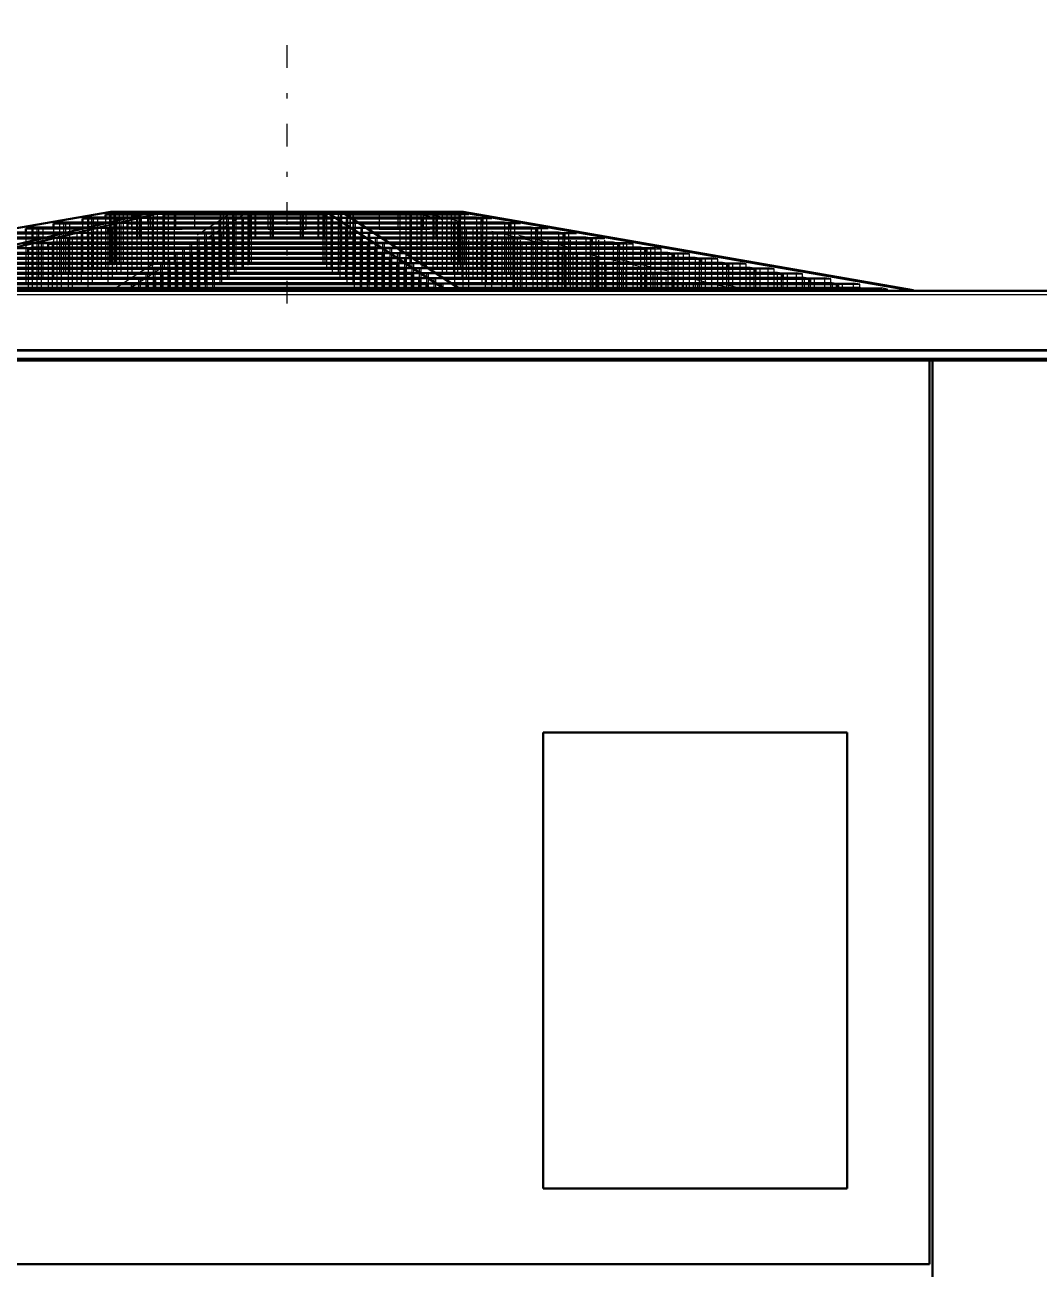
# Model space of a CAD drawing. Header units: inches. Extents: x -40.7 to 51, y -0.3 to 48.8.
# Drawn here: x -26.22 to -6.21, y 24.19 to 48.75 of the extents above; entities that cross this region are included whole.
import ezdxf

# ---------------------------------------------------------------- set-up
doc = ezdxf.new("R2010")
doc.units = ezdxf.units.IN
doc.header["$MEASUREMENT"] = 0
doc.linetypes.add('Center', pattern=[1.5, 0.45, -0.5, 0.05, -0.5])
doc.linetypes.add('Dashed', pattern=[2, 1, -1])
for name, color, linetype, lineweight in [('AM_0', 7, 'Continuous', 50), ('AM_4', 3, 'Continuous', 25), ('AM_7', 7, 'Center', 25), ('AM_9', 6, 'Dashed', 25)]:
    doc.layers.add(name, color=color, linetype=linetype, lineweight=lineweight)

msp = doc.modelspace()

# ---------------------------------------------------------------- linework, layer by layer
at = {"layer": 'AM_0'}
for p, q in [((-33.40513, 43.51678), (-24.52864, 45.058)), ((-23.67755, 45.058), (-30.17559, 43.51678)), ((-29.95427, 43.51678), (-23.45623, 45.058)), ((-24.969, 44.94979), (-25.089, 44.92838)), ((-24.969, 44.94979), (-24.14766, 44.94979)), ((-24.524, 45.02919), (-24.635, 45.00938)), ((-24.635, 45.00938), (-24.635, 44.94979)), ((-24.635, 45.00938), (-23.89121, 45.00938)), ((-24.52864, 45.058), (-23.68115, 45.058)), ((-24.524, 45.02919), (-23.80561, 45.02919)), ((-24.3625, 45.058), (-24.3625, 45.02919)), ((-23.70828, 44.94979), (-23.7932, 44.92838)), ((-23.70828, 44.94979), (-20.18766, 44.94979)), ((-19.97759, 45.058), (-23.67755, 45.058)), ((-23.39333, 45.02919), (-23.4719, 45.00938)), ((-23.4719, 45.00938), (-20.27419, 45.00938)), ((-23.4719, 45.00938), (-23.4719, 44.94979)), ((-23.39333, 45.02919), (-20.30294, 45.02919)), ((-23.27901, 45.058), (-23.27901, 45.02919)), ((-20.34479, 45.058), (-20.34479, 45.02919)), ((-20.27419, 45.00938), (-20.30294, 45.02919)), ((-20.27992, 45.058), (-17.90147, 43.51678)), ((-20.27419, 45.00938), (-20.27419, 44.94979)), ((-20.15658, 44.92838), (-20.18766, 44.94979)), ((-17.59914, 43.51678), (-19.97759, 45.058)), ((-17.57136, 45.058), (-19.97509, 45.058)), ((-19.93062, 45.02919), (-17.73829, 45.02919)), ((-19.90005, 45.00938), (-17.63096, 45.00938)), ((-19.79601, 44.94979), (-17.30806, 44.94979)), ((-17.89445, 45.058), (-17.89445, 45.02919)), ((-17.63096, 45.00938), (-17.73829, 45.02919)), ((-17.65237, 45.058), (-8.77588, 43.51678)), ((-17.63096, 45.00938), (-17.63096, 44.94979)), ((-8.69487, 43.51678), (-17.57136, 45.058)), ((-17.19206, 44.92838), (-17.30806, 44.94979)), ((-26.085, 44.75068), (-26.205, 44.72927)), ((-26.205, 44.72927), (-26.205, 44.65131)), ((-26.205, 44.72927), (-25.07475, 44.72927)), ((-26.085, 44.75068), (-24.98243, 44.75068)), ((-25.538, 44.84827), (-25.658, 44.82686)), ((-25.658, 44.82686), (-25.658, 44.75068)), ((-25.658, 44.82686), (-24.65425, 44.82686)), ((-25.538, 44.84827), (-24.56212, 44.84827)), ((-25.089, 44.92838), (-25.089, 44.84827)), ((-25.089, 44.92838), (-24.23662, 44.92838)), ((-24.4979, 44.75068), (-24.58279, 44.72927)), ((-24.58279, 44.72927), (-19.86757, 44.72927)), ((-24.58279, 44.72927), (-24.58279, 44.65131)), ((-24.4979, 44.75068), (-19.89864, 44.75068)), ((-24.1109, 44.84827), (-24.19581, 44.82686)), ((-24.19581, 44.82686), (-20.00922, 44.82686)), ((-24.19581, 44.82686), (-24.19581, 44.75068)), ((-24.1109, 44.84827), (-20.04029, 44.84827)), ((-23.7932, 44.92838), (-20.15658, 44.92838)), ((-23.7932, 44.92838), (-23.7932, 44.84827)), ((-20.15658, 44.92838), (-20.15658, 44.84827)), ((-20.00922, 44.82686), (-20.04029, 44.84827)), ((-20.00922, 44.82686), (-20.00922, 44.75068)), ((-19.86757, 44.72927), (-19.89864, 44.75068)), ((-19.86757, 44.72927), (-19.86757, 44.65131)), ((-19.77502, 44.92838), (-17.19206, 44.92838)), ((-19.65137, 44.84827), (-16.75807, 44.84827)), ((-19.61832, 44.82686), (-16.64209, 44.82686)), ((-19.50072, 44.75068), (-16.22942, 44.75068)), ((-19.46767, 44.72927), (-16.11345, 44.72927)), ((-17.19206, 44.92838), (-17.19206, 44.84827)), ((-16.64209, 44.82686), (-16.75807, 44.84827)), ((-16.64209, 44.82686), (-16.64209, 44.75068)), ((-16.11345, 44.72927), (-16.22942, 44.75068)), ((-16.11345, 44.72927), (-16.11345, 44.65131)), ((-27.32, 44.53034), (-25.90441, 44.53034)), ((-27.2, 44.55175), (-25.81242, 44.55175)), ((-26.763, 44.62972), (-25.49396, 44.62972)), ((-26.642, 44.65131), (-25.40469, 44.65131)), ((-25.28664, 44.55175), (-25.37152, 44.53034)), ((-25.37152, 44.53034), (-19.57888, 44.53034)), ((-25.37152, 44.53034), (-25.37152, 44.4522)), ((-25.28664, 44.55175), (-19.60995, 44.55175)), ((-24.89193, 44.65131), (-24.97752, 44.62972)), ((-24.97752, 44.62972), (-19.72309, 44.62972)), ((-24.97752, 44.62972), (-24.97752, 44.55175)), ((-24.89193, 44.65131), (-19.75442, 44.65131)), ((-19.72309, 44.62972), (-19.75442, 44.65131)), ((-19.72309, 44.62972), (-19.72309, 44.55175)), ((-19.57888, 44.53034), (-19.60995, 44.55175)), ((-19.57888, 44.53034), (-19.57888, 44.4522)), ((-19.34732, 44.65131), (-15.69116, 44.65131)), ((-19.31399, 44.62972), (-15.57424, 44.62972)), ((-19.19364, 44.55175), (-15.15199, 44.55175)), ((-19.16059, 44.53034), (-15.03604, 44.53034)), ((-15.57424, 44.62972), (-15.69116, 44.65131)), ((-15.57424, 44.62972), (-15.57424, 44.55175)), ((-15.03604, 44.53034), (-15.15199, 44.55175)), ((-15.03604, 44.53034), (-15.03604, 44.4522)), ((-26.5548, 44.23185), (-19.14577, 44.23185)), ((-26.46993, 44.25326), (-19.17683, 44.25326)), ((-26.07598, 44.35264), (-26.16086, 44.33123)), ((-26.16086, 44.33123), (-19.28996, 44.33123)), ((-26.16086, 44.33123), (-26.16086, 44.25326)), ((-26.07598, 44.35264), (-19.32102, 44.35264)), ((-25.68132, 44.4522), (-25.76619, 44.43079)), ((-25.76619, 44.43079), (-19.43442, 44.43079)), ((-25.76619, 44.43079), (-25.76619, 44.35264)), ((-25.68132, 44.4522), (-19.46548, 44.4522)), ((-19.43442, 44.43079), (-19.46548, 44.4522)), ((-19.43442, 44.43079), (-19.43442, 44.35264)), ((-19.28996, 44.33123), (-19.32102, 44.35264)), ((-19.28996, 44.33123), (-19.28996, 44.25326)), ((-19.14577, 44.23185), (-19.17683, 44.25326)), ((-19.14577, 44.23185), (-19.14577, 44.15371)), ((-19.03996, 44.4522), (-14.61284, 44.4522)), ((-19.00691, 44.43079), (-14.4969, 44.43079)), ((-18.88628, 44.35264), (-14.07372, 44.35264)), ((-18.85323, 44.33123), (-13.95778, 44.33123)), ((-18.73288, 44.25326), (-13.53558, 44.25326)), ((-18.69983, 44.23185), (-13.41965, 44.23185)), ((-14.4969, 44.43079), (-14.61284, 44.4522)), ((-14.4969, 44.43079), (-14.4969, 44.35264)), ((-13.95778, 44.33123), (-14.07372, 44.35264)), ((-13.95778, 44.33123), (-13.95778, 44.25326)), ((-13.41965, 44.23185), (-13.53558, 44.25326)), ((-13.41965, 44.23185), (-13.41965, 44.15371)), ((-27.34406, 44.03274), (-18.85688, 44.03274)), ((-27.2592, 44.05415), (-18.88794, 44.05415)), ((-26.94943, 44.1323), (-19.00132, 44.1323)), ((-26.86457, 44.15371), (-19.03238, 44.15371)), ((-19.00132, 44.1323), (-19.03238, 44.15371)), ((-19.00132, 44.1323), (-19.00132, 44.05415)), ((-18.85688, 44.03274), (-18.88794, 44.05415)), ((-18.85688, 44.03274), (-18.85688, 43.95478)), ((-18.5792, 44.15371), (-12.99649, 44.15371)), ((-18.54615, 44.1323), (-12.88056, 44.1323)), ((-18.42552, 44.05415), (-12.45742, 44.05415)), ((-18.39247, 44.03274), (-12.34149, 44.03274)), ((-12.88056, 44.1323), (-12.99649, 44.15371)), ((-12.88056, 44.1323), (-12.88056, 44.05415)), ((-12.34149, 44.03274), (-12.45742, 44.05415)), ((-12.34149, 44.03274), (-12.34149, 43.95478)), ((-28.52649, 43.73444), (-18.42408, 43.73444)), ((-28.44163, 43.75585), (-18.45514, 43.75585)), ((-28.13259, 43.83381), (-18.56825, 43.83381)), ((-28.04773, 43.85522), (-18.59932, 43.85522)), ((-27.73798, 43.93337), (-18.71269, 43.93337)), ((-27.65311, 43.95478), (-18.74376, 43.95478)), ((-18.71269, 43.93337), (-18.74376, 43.95478)), ((-18.71269, 43.93337), (-18.71269, 43.85522)), ((-18.56825, 43.83381), (-18.59932, 43.85522)), ((-18.56825, 43.83381), (-18.56825, 43.75585)), ((-18.42408, 43.73444), (-18.45514, 43.75585)), ((-18.42408, 43.73444), (-18.42408, 43.65415)), ((-18.27212, 43.95478), (-11.91932, 43.95478)), ((-18.23907, 43.93337), (-11.80339, 43.93337)), ((-18.11844, 43.85522), (-11.38026, 43.85522)), ((-18.08539, 43.83381), (-11.26434, 43.83381)), ((-17.96504, 43.75585), (-10.84218, 43.75585)), ((-17.93199, 43.73444), (-10.72626, 43.73444)), ((-11.80339, 43.93337), (-11.91932, 43.95478)), ((-11.80339, 43.93337), (-11.80339, 43.85522)), ((-11.26434, 43.83381), (-11.38026, 43.85522)), ((-11.26434, 43.83381), (-11.26434, 43.75585)), ((-10.72626, 43.73444), (-10.84218, 43.75585)), ((-10.72626, 43.73444), (-10.72626, 43.65415)), ((-36.646, 43.5), (36.646, 43.5)), ((-29.31641, 43.53515), (-18.13495, 43.53515)), ((-29.23155, 43.55656), (-18.16601, 43.55656)), ((-28.92959, 43.63274), (-18.27653, 43.63274)), ((-28.84472, 43.65415), (-18.3076, 43.65415)), ((-18.27653, 43.63274), (-18.3076, 43.65415)), ((-18.27653, 43.63274), (-18.27653, 43.55656)), ((-18.13495, 43.53515), (-18.16601, 43.55656)), ((-18.13495, 43.53515), (-18.13495, 43.5)), ((-17.90147, 43.51678), (-17.59914, 43.51678)), ((-17.90147, 43.51678), (-17.90147, 43.5)), ((-17.80806, 43.65415), (-10.29155, 43.65415)), ((-17.77501, 43.63274), (-10.17562, 43.63274)), ((-17.65742, 43.55656), (-9.76314, 43.55656)), ((-17.62437, 43.53515), (-9.64721, 43.53515)), ((-17.59914, 43.51678), (-17.59914, 43.5)), ((-10.17562, 43.63274), (-10.29155, 43.65415)), ((-10.17562, 43.63274), (-10.17562, 43.55656)), ((-9.64721, 43.53515), (-9.76314, 43.55656)), ((-9.64721, 43.53515), (-9.64721, 43.5)), ((-8.77588, 43.51678), (-8.69487, 43.51678)), ((-8.77588, 43.51678), (-8.77588, 43.5)), ((-8.69487, 43.51678), (-8.69487, 43.5)), ((36.612, 42.159), (-36.612, 42.159)), ((36.612, 42.12647), (-36.612, 42.12647)), ((-8.37, 24.29), (-8.37, 42.12647)), ((-8.31, 42.12647), (-8.31, 4.53)), ((-15.996, 25.78), (-15.996, 34.78)), ((-15.996, 34.78), (-9.996, 34.78)), ((-9.996, 34.78), (-9.996, 25.78)), ((-9.996, 25.78), (-15.996, 25.78)), ((-34.4, 24.29), (-8.37, 24.29))]:
    msp.add_line(p, q, dxfattribs=at)
at = {"layer": 'AM_4'}
for p, q in [((36.612, 43.42), (-36.612, 43.42)), ((36.612, 42.33608), (-36.612, 42.33608)), ((36.612, 42.31204), (-36.612, 42.31204))]:
    msp.add_line(p, q, dxfattribs=at)
at = {"layer": 'AM_7'}
msp.add_line((-21.05, 43.25), (-21.05, 48.75), dxfattribs=at)
at = {"layer": 'AM_9'}
for p, q in [((-24.44763, 45.058), (-33.32412, 43.51678)), ((-24.87295, 44.94979), (-24.98895, 44.92838)), ((-24.969, 44.94979), (-24.969, 43.5)), ((-24.90794, 44.92838), (-24.79194, 44.94979)), ((-24.87295, 44.94979), (-24.87295, 43.5)), ((-24.79194, 44.94979), (-24.79194, 43.5)), ((-24.635, 44.94979), (-24.635, 43.5)), ((-24.44272, 45.02919), (-24.55005, 45.00938)), ((-24.55005, 45.00938), (-24.55005, 43.5)), ((-24.524, 45.02919), (-24.524, 43.5)), ((-24.50086, 43.51678), (-22.12241, 45.058)), ((-24.46904, 45.00938), (-24.36171, 45.02919)), ((-24.46904, 45.00938), (-24.46904, 43.5)), ((-24.44272, 45.02919), (-24.44272, 43.5)), ((-24.3625, 45.02919), (-24.3625, 43.5)), ((-24.36171, 45.02919), (-24.36171, 43.5)), ((-24.28656, 45.058), (-24.28656, 43.5)), ((-24.20555, 45.058), (-24.20555, 43.5)), ((-21.82008, 45.058), (-24.19853, 43.51678)), ((-23.70828, 44.94979), (-24.14766, 44.94979)), ((-24.117, 45.058), (-24.117, 44.716)), ((-24.01477, 44.558), (-24.01477, 45.058)), ((-24.01452, 44.92838), (-23.9296, 44.94979)), ((-23.99097, 44.558), (-23.99097, 45.058)), ((-23.95412, 44.558), (-23.95412, 45.058)), ((-23.93081, 44.558), (-23.93081, 45.058)), ((-23.9296, 44.94979), (-23.9296, 43.5)), ((-23.4719, 45.00938), (-23.89121, 45.00938)), ((-23.39333, 45.02919), (-23.80561, 45.02919)), ((-23.742, 44.716), (-23.742, 45.058)), ((-23.70828, 44.94979), (-23.70828, 43.5)), ((-23.69322, 45.00938), (-23.61466, 45.02919)), ((-23.69322, 45.00938), (-23.69322, 43.5)), ((-23.61466, 45.02919), (-23.61466, 43.5)), ((-23.50034, 45.058), (-23.50034, 43.5)), ((-23.4719, 44.94979), (-23.4719, 43.5)), ((-23.39333, 45.02919), (-23.39333, 43.5)), ((-23.27901, 45.02919), (-23.27901, 43.5)), ((-23.246, 44.716), (-23.246, 45.058)), ((-22.871, 44.716), (-22.871, 45.058)), ((-22.36365, 44.558), (-22.36365, 45.058)), ((-22.35311, 44.558), (-22.35311, 45.058)), ((-22.30399, 44.558), (-22.30399, 45.058)), ((-22.29392, 44.558), (-22.29392, 45.058)), ((-22.21467, 44.94979), (-22.24575, 44.92838)), ((-22.21467, 44.94979), (-22.21467, 43.5)), ((-22.09939, 45.02919), (-22.12815, 45.00938)), ((-22.12815, 45.00938), (-22.12815, 43.5)), ((-22.09939, 45.02919), (-22.09939, 43.5)), ((-22.05755, 45.058), (-22.05755, 43.5)), ((-21.94342, 44.92838), (-21.91234, 44.94979)), ((-21.91234, 44.94979), (-21.91234, 43.5)), ((-21.82581, 45.00938), (-21.79706, 45.02919)), ((-21.82581, 45.00938), (-21.82581, 43.5)), ((-21.79706, 45.02919), (-21.79706, 43.5)), ((-21.78327, 44.558), (-21.78327, 45.058)), ((-21.76827, 44.558), (-21.76827, 45.058)), ((-21.75521, 45.058), (-21.75521, 43.5)), ((-21.68018, 44.558), (-21.68018, 45.058)), ((-21.66729, 44.558), (-21.66729, 45.058)), ((-21.425, 44.716), (-21.425, 45.058)), ((-21.3749, 44.558), (-21.3749, 45.058)), ((-21.36014, 44.558), (-21.36014, 45.058)), ((-21.32923, 44.558), (-21.32923, 45.058)), ((-21.31654, 44.558), (-21.31654, 45.058)), ((-20.78346, 44.558), (-20.78346, 45.058)), ((-20.77077, 44.558), (-20.77077, 45.058)), ((-20.73986, 44.558), (-20.73986, 45.058)), ((-20.7251, 44.558), (-20.7251, 45.058)), ((-20.675, 44.716), (-20.675, 45.058)), ((-20.43271, 44.558), (-20.43271, 45.058)), ((-20.41982, 44.558), (-20.41982, 45.058)), ((-20.34479, 45.02919), (-20.34479, 43.5)), ((-20.33173, 44.558), (-20.33173, 45.058)), ((-20.31673, 44.558), (-20.31673, 45.058)), ((-19.93062, 45.02919), (-20.30294, 45.02919)), ((-20.30294, 45.02919), (-20.30294, 43.5)), ((-19.90005, 45.00938), (-20.27419, 45.00938)), ((-20.27419, 44.94979), (-20.27419, 43.5)), ((-19.79601, 44.94979), (-20.18766, 44.94979)), ((-20.18766, 44.94979), (-20.18766, 43.5)), ((-20.04245, 45.058), (-20.04245, 43.5)), ((-20.00061, 45.02919), (-20.00061, 43.5)), ((-20.00061, 45.02919), (-19.97185, 45.00938)), ((-19.97185, 45.00938), (-19.97185, 43.5)), ((-19.88533, 44.94979), (-19.88533, 43.5)), ((-19.88533, 44.94979), (-19.85425, 44.92838)), ((-19.80608, 44.558), (-19.80608, 45.058)), ((-19.79601, 44.558), (-19.79601, 45.058)), ((-19.74689, 44.558), (-19.74689, 45.058)), ((-19.73635, 44.558), (-19.73635, 45.058)), ((-19.229, 45.058), (-19.229, 44.716)), ((-18.854, 44.716), (-18.854, 45.058)), ((-18.82099, 45.058), (-18.82099, 43.5)), ((-18.70667, 45.02919), (-18.6281, 45.00938)), ((-18.70667, 45.02919), (-18.70667, 43.5)), ((-12.14573, 43.51678), (-18.64377, 45.058)), ((-18.6281, 45.00938), (-18.6281, 43.5)), ((-18.59966, 45.058), (-18.59966, 43.5)), ((-18.48534, 45.02919), (-18.48534, 43.5)), ((-18.40678, 45.00938), (-18.48534, 45.02919)), ((-18.42245, 45.058), (-11.92441, 43.51678)), ((-18.40678, 45.00938), (-18.40678, 43.5)), ((-18.39172, 44.94979), (-18.39172, 43.5)), ((-18.39172, 44.94979), (-18.3068, 44.92838)), ((-18.358, 44.716), (-18.358, 45.058)), ((-18.1704, 44.94979), (-18.1704, 43.5)), ((-18.08548, 44.92838), (-18.1704, 44.94979)), ((-18.16919, 44.558), (-18.16919, 45.058)), ((-18.14588, 44.558), (-18.14588, 45.058)), ((-18.10903, 44.558), (-18.10903, 45.058)), ((-18.08523, 44.558), (-18.08523, 45.058)), ((-17.983, 44.716), (-17.983, 45.058)), ((-17.89445, 45.02919), (-17.89445, 43.5)), ((-17.81344, 45.058), (-17.81344, 43.5)), ((-17.73829, 45.02919), (-17.73829, 43.5)), ((-17.7375, 43.5), (-17.7375, 45.058)), ((-17.7375, 45.02919), (-17.576, 45.02919)), ((-17.65728, 45.02919), (-17.65728, 43.5)), ((-17.65728, 45.02919), (-17.54995, 45.00938)), ((-17.63096, 45.00938), (-17.465, 45.00938)), ((-17.63096, 44.94979), (-17.63096, 43.5)), ((-17.576, 43.5), (-17.576, 45.02919)), ((-17.465, 45.00938), (-17.576, 45.02919)), ((-17.54995, 45.00938), (-17.54995, 43.5)), ((-17.465, 43.5), (-17.465, 45.00938)), ((-17.30806, 44.94979), (-17.131, 44.94979)), ((-17.30806, 44.94979), (-17.30806, 43.5)), ((-17.22705, 44.94979), (-17.22705, 43.5)), ((-17.22705, 44.94979), (-17.11105, 44.92838)), ((-17.131, 43.5), (-17.131, 44.94979)), ((-17.011, 44.92838), (-17.131, 44.94979)), ((-26.085, 44.75068), (-26.085, 43.5)), ((-25.95159, 44.75068), (-26.06756, 44.72927)), ((-26.06756, 44.72927), (-26.06756, 43.5)), ((-25.98655, 44.72927), (-25.87058, 44.75068)), ((-25.98655, 44.72927), (-25.98655, 43.5)), ((-25.95159, 44.75068), (-25.95159, 43.5)), ((-25.87058, 44.75068), (-25.87058, 43.5)), ((-25.658, 44.75068), (-25.658, 43.5)), ((-25.42294, 44.84827), (-25.53892, 44.82686)), ((-25.53892, 44.82686), (-25.53892, 43.5)), ((-25.538, 44.84827), (-25.538, 43.5)), ((-25.45791, 44.82686), (-25.34193, 44.84827)), ((-25.45791, 44.82686), (-25.45791, 43.5)), ((-25.42294, 44.84827), (-25.42294, 43.5)), ((-25.34193, 44.84827), (-25.34193, 43.5)), ((-25.089, 44.84827), (-25.089, 43.5)), ((-24.58279, 44.72927), (-25.07475, 44.72927)), ((-24.98895, 44.92838), (-24.98895, 43.5)), ((-24.98243, 44.75068), (-24.4979, 44.75068)), ((-24.90794, 44.92838), (-24.90794, 43.5)), ((-24.80412, 44.72927), (-24.71922, 44.75068)), ((-24.80412, 44.72927), (-24.80412, 43.5)), ((-24.71922, 44.75068), (-24.71922, 43.5)), ((-24.19581, 44.82686), (-24.65425, 44.82686)), ((-24.1109, 44.84827), (-24.56212, 44.84827)), ((-24.4979, 44.75068), (-24.4979, 43.5)), ((-24.41713, 44.82686), (-24.33223, 44.84827)), ((-24.41713, 44.82686), (-24.41713, 43.5)), ((-24.33223, 44.84827), (-24.33223, 43.5)), ((-23.7932, 44.92838), (-24.23662, 44.92838)), ((-24.19581, 44.75068), (-24.19581, 43.5)), ((-24.117, 44.716), (-22.871, 44.716)), ((-24.1109, 44.84827), (-24.1109, 43.5)), ((-24.01452, 44.92838), (-24.01452, 43.5)), ((-23.7932, 44.84827), (-23.7924, 43.5)), ((-22.50369, 44.75068), (-22.53476, 44.72927)), ((-22.53476, 44.72927), (-22.53476, 43.5)), ((-22.50369, 44.75068), (-22.50369, 43.5)), ((-22.36204, 44.84827), (-22.39312, 44.82686)), ((-22.39312, 44.82686), (-22.39312, 43.5)), ((-22.36204, 44.84827), (-22.36204, 43.5)), ((-22.24575, 44.92838), (-22.24575, 43.5)), ((-22.23243, 44.72927), (-22.20136, 44.75068)), ((-22.23243, 44.72927), (-22.23243, 43.5)), ((-22.20136, 44.75068), (-22.20136, 43.5)), ((-22.09078, 44.82686), (-22.05971, 44.84827)), ((-22.09078, 44.82686), (-22.09078, 43.5)), ((-22.05971, 44.84827), (-22.05971, 43.5)), ((-21.94342, 44.92838), (-21.94342, 43.5)), ((-21.425, 44.716), (-20.675, 44.716)), ((-19.77502, 44.92838), (-20.15658, 44.92838)), ((-20.15658, 44.84827), (-20.15658, 43.5)), ((-19.65137, 44.84827), (-20.04029, 44.84827)), ((-20.04029, 44.84827), (-20.04029, 43.5)), ((-19.61832, 44.82686), (-20.00922, 44.82686)), ((-20.00922, 44.75068), (-20.00922, 43.5)), ((-19.50072, 44.75068), (-19.89864, 44.75068)), ((-19.89864, 44.75068), (-19.89864, 43.5)), ((-19.46767, 44.72927), (-19.86757, 44.72927)), ((-19.85425, 44.92838), (-19.85425, 43.5)), ((-19.73796, 44.84827), (-19.73796, 43.5)), ((-19.73796, 44.84827), (-19.70688, 44.82686)), ((-19.70688, 44.82686), (-19.70688, 43.5)), ((-19.59631, 44.75068), (-19.59631, 43.5)), ((-19.59631, 44.75068), (-19.56524, 44.72927)), ((-19.56524, 44.72927), (-19.56524, 43.5)), ((-19.229, 44.716), (-17.983, 44.716)), ((-18.3068, 44.92838), (-18.3068, 43.5)), ((-18.08548, 44.92838), (-18.08548, 43.5)), ((-17.9891, 44.84827), (-17.90419, 44.82686)), ((-17.9891, 44.84827), (-17.9891, 43.5)), ((-17.90419, 44.82686), (-17.90419, 43.5)), ((-17.76777, 44.84827), (-17.76777, 43.5)), ((-17.68287, 44.82686), (-17.76777, 44.84827)), ((-17.68287, 44.82686), (-17.68287, 43.5)), ((-17.6021, 44.75068), (-17.51721, 44.72927)), ((-17.6021, 44.75068), (-17.6021, 43.5)), ((-17.51721, 44.72927), (-17.51721, 43.5)), ((-17.38078, 44.75068), (-17.38078, 43.5)), ((-17.29588, 44.72927), (-17.38078, 44.75068)), ((-17.29588, 44.72927), (-17.29588, 43.5)), ((-17.19206, 44.92838), (-17.011, 44.92838)), ((-17.19206, 44.84827), (-17.19206, 43.5)), ((-17.11105, 44.92838), (-17.11105, 43.5)), ((-17.011, 43.5), (-17.011, 44.92838)), ((-16.75807, 44.84827), (-16.562, 44.84827)), ((-16.75807, 44.84827), (-16.75807, 43.5)), ((-16.67706, 44.84827), (-16.67706, 43.5)), ((-16.67706, 44.84827), (-16.56108, 44.82686)), ((-16.64209, 44.82686), (-16.442, 44.82686)), ((-16.64209, 44.75068), (-16.64209, 43.5)), ((-16.562, 43.5), (-16.562, 44.84827)), ((-16.442, 44.82686), (-16.562, 44.84827)), ((-16.56108, 44.82686), (-16.56108, 43.5)), ((-16.442, 43.5), (-16.442, 44.82686)), ((-16.22942, 44.75068), (-16.015, 44.75068)), ((-16.22942, 44.75068), (-16.22942, 43.5)), ((-16.14841, 44.75068), (-16.14841, 43.5)), ((-16.14841, 44.75068), (-16.03244, 44.72927)), ((-16.11345, 44.72927), (-15.895, 44.72927)), ((-16.03244, 44.72927), (-16.03244, 43.5)), ((-16.015, 43.5), (-16.015, 44.75068)), ((-15.895, 44.72927), (-16.015, 44.75068)), ((-15.895, 43.5), (-15.895, 44.72927)), ((-26.205, 44.65131), (-26.205, 43.5)), ((-25.37152, 44.53034), (-25.90441, 44.53034)), ((-25.28664, 44.55175), (-25.81242, 44.55175)), ((-25.59284, 44.53034), (-25.50796, 44.55175)), ((-25.59284, 44.53034), (-25.59284, 43.5)), ((-25.50796, 44.55175), (-25.50796, 43.5)), ((-24.97752, 44.62972), (-25.49396, 44.62972)), ((-25.40469, 44.65131), (-24.89193, 44.65131)), ((-25.28664, 44.55175), (-25.28664, 43.5)), ((-25.19885, 44.62972), (-25.11325, 44.65131)), ((-25.19885, 44.62972), (-25.19885, 43.5)), ((-25.11325, 44.65131), (-25.11325, 43.5)), ((-24.97752, 44.55175), (-24.97752, 43.5)), ((-24.89193, 44.65131), (-24.89193, 43.5)), ((-24.58279, 44.65131), (-24.58279, 43.5)), ((-24.01477, 44.558), (-21.31654, 44.558)), ((-22.79239, 44.55175), (-22.82346, 44.53034)), ((-22.82346, 44.53034), (-22.82346, 43.5)), ((-22.79239, 44.55175), (-22.79239, 43.5)), ((-22.64792, 44.65131), (-22.67925, 44.62972)), ((-22.67925, 44.62972), (-22.67925, 43.5)), ((-22.64792, 44.65131), (-22.64792, 43.5)), ((-22.52112, 44.53034), (-22.49005, 44.55175)), ((-22.52112, 44.53034), (-22.52112, 43.5)), ((-22.49005, 44.55175), (-22.49005, 43.5)), ((-22.37691, 44.62972), (-22.34558, 44.65131)), ((-22.37691, 44.62972), (-22.37691, 43.5)), ((-22.34558, 44.65131), (-22.34558, 43.5)), ((-20.78346, 44.558), (-18.08523, 44.558)), ((-19.86757, 44.65131), (-19.86757, 43.5)), ((-19.34732, 44.65131), (-19.75442, 44.65131)), ((-19.75442, 44.65131), (-19.75442, 43.5)), ((-19.31399, 44.62972), (-19.72309, 44.62972)), ((-19.72309, 44.55175), (-19.72309, 43.5)), ((-19.19364, 44.55175), (-19.60995, 44.55175)), ((-19.60995, 44.55175), (-19.60995, 43.5)), ((-19.16059, 44.53034), (-19.57888, 44.53034)), ((-19.45208, 44.65131), (-19.45208, 43.5)), ((-19.45208, 44.65131), (-19.42075, 44.62972)), ((-19.42075, 44.62972), (-19.42075, 43.5)), ((-19.30761, 44.55175), (-19.30761, 43.5)), ((-19.30761, 44.55175), (-19.27654, 44.53034)), ((-19.27654, 44.53034), (-19.27654, 43.5)), ((-17.20807, 44.65131), (-17.12248, 44.62972)), ((-17.20807, 44.65131), (-17.20807, 43.5)), ((-17.12248, 44.62972), (-17.12248, 43.5)), ((-16.98675, 44.65131), (-16.98675, 43.5)), ((-16.90115, 44.62972), (-16.98675, 44.65131)), ((-16.90115, 44.62972), (-16.90115, 43.5)), ((-16.81336, 44.55175), (-16.72848, 44.53034)), ((-16.81336, 44.55175), (-16.81336, 43.5)), ((-16.72848, 44.53034), (-16.72848, 43.5)), ((-16.59204, 44.55175), (-16.59204, 43.5)), ((-16.50716, 44.53034), (-16.59204, 44.55175)), ((-16.50716, 44.53034), (-16.50716, 43.5)), ((-16.11345, 44.65131), (-16.11345, 43.5)), ((-15.69116, 44.65131), (-15.458, 44.65131)), ((-15.69116, 44.65131), (-15.69116, 43.5)), ((-15.61015, 44.65131), (-15.61015, 43.5)), ((-15.61015, 44.65131), (-15.49323, 44.62972)), ((-15.57424, 44.62972), (-15.337, 44.62972)), ((-15.57424, 44.55175), (-15.57424, 43.5)), ((-15.49323, 44.62972), (-15.49323, 43.5)), ((-15.458, 43.5), (-15.458, 44.65131)), ((-15.337, 44.62972), (-15.458, 44.65131)), ((-15.337, 43.5), (-15.337, 44.62972)), ((-15.15199, 44.55175), (-14.9, 44.55175)), ((-15.15199, 44.55175), (-15.15199, 43.5)), ((-15.07097, 44.55175), (-15.07097, 43.5)), ((-15.07097, 44.55175), (-14.95503, 44.53034)), ((-15.03604, 44.53034), (-14.78, 44.53034)), ((-14.95503, 44.53034), (-14.95503, 43.5)), ((-14.9, 43.5), (-14.9, 44.55175)), ((-14.78, 44.53034), (-14.9, 44.55175)), ((-14.78, 43.5), (-14.78, 44.53034)), ((-26.16086, 44.33123), (-26.75459, 44.33123)), ((-26.66507, 44.35264), (-26.07598, 44.35264)), ((-25.76619, 44.43079), (-26.33259, 44.43079)), ((-25.68132, 44.4522), (-26.24045, 44.4522)), ((-26.16086, 44.25326), (-26.16086, 43.5)), ((-26.07598, 44.35264), (-26.07598, 43.5)), ((-25.98752, 44.43079), (-25.90264, 44.4522)), ((-25.98752, 44.43079), (-25.98752, 43.5)), ((-25.90264, 44.4522), (-25.90264, 43.5)), ((-25.76619, 44.35264), (-25.76619, 43.5)), ((-25.68132, 44.4522), (-25.68132, 43.5)), ((-25.37152, 44.4522), (-25.37152, 43.5)), ((-23.2255, 44.25326), (-23.25657, 44.23185)), ((-23.25657, 44.23185), (-23.25657, 43.5)), ((-23.2255, 44.25326), (-23.2255, 43.5)), ((-23.08131, 44.35264), (-23.11238, 44.33123)), ((-23.11238, 44.33123), (-23.11238, 43.5)), ((-23.08131, 44.35264), (-23.08131, 43.5)), ((-22.93685, 44.4522), (-22.96792, 44.43079)), ((-22.96792, 44.43079), (-22.96792, 43.5)), ((-22.95423, 44.23185), (-22.92317, 44.25326)), ((-22.95423, 44.23185), (-22.95423, 43.5)), ((-22.93685, 44.4522), (-22.93685, 43.5)), ((-22.92317, 44.25326), (-22.92317, 43.5)), ((-22.81004, 44.33123), (-22.77898, 44.35264)), ((-22.81004, 44.33123), (-22.81004, 43.5)), ((-22.77898, 44.35264), (-22.77898, 43.5)), ((-22.66558, 44.43079), (-22.63452, 44.4522)), ((-22.66558, 44.43079), (-22.66558, 43.5)), ((-22.63452, 44.4522), (-22.63452, 43.5)), ((-19.57888, 44.4522), (-19.57888, 43.5)), ((-19.03996, 44.4522), (-19.46548, 44.4522)), ((-19.46548, 44.4522), (-19.46548, 43.5)), ((-19.00691, 44.43079), (-19.43442, 44.43079)), ((-19.43442, 44.35264), (-19.43442, 43.5)), ((-18.88628, 44.35264), (-19.32102, 44.35264)), ((-19.32102, 44.35264), (-19.32102, 43.5)), ((-18.85323, 44.33123), (-19.28996, 44.33123)), ((-19.28996, 44.25326), (-19.28996, 43.5)), ((-18.73288, 44.25326), (-19.17683, 44.25326)), ((-19.17683, 44.25326), (-19.17683, 43.5)), ((-19.16315, 44.4522), (-19.16315, 43.5)), ((-19.16315, 44.4522), (-19.13208, 44.43079)), ((-18.69983, 44.23185), (-19.14577, 44.23185)), ((-19.13208, 44.43079), (-19.13208, 43.5)), ((-19.01869, 44.35264), (-19.01869, 43.5)), ((-19.01869, 44.35264), (-18.98762, 44.33123)), ((-18.98762, 44.33123), (-18.98762, 43.5)), ((-18.8745, 44.25326), (-18.8745, 43.5)), ((-18.8745, 44.25326), (-18.84343, 44.23185)), ((-18.84343, 44.23185), (-18.84343, 43.5)), ((-16.41868, 44.4522), (-16.33381, 44.43079)), ((-16.41868, 44.4522), (-16.41868, 43.5)), ((-16.33381, 44.43079), (-16.33381, 43.5)), ((-16.19736, 44.4522), (-16.19736, 43.5)), ((-16.11248, 44.43079), (-16.19736, 44.4522)), ((-16.11248, 44.43079), (-16.11248, 43.5)), ((-16.02402, 44.35264), (-15.93914, 44.33123)), ((-16.02402, 44.35264), (-16.02402, 43.5)), ((-15.93914, 44.33123), (-15.93914, 43.5)), ((-15.80269, 44.35264), (-15.80269, 43.5)), ((-15.71782, 44.33123), (-15.80269, 44.35264)), ((-15.71782, 44.33123), (-15.71782, 43.5)), ((-15.63007, 44.25326), (-15.5452, 44.23185)), ((-15.63007, 44.25326), (-15.63007, 43.5)), ((-15.5452, 44.23185), (-15.5452, 43.5)), ((-15.40875, 44.25326), (-15.40875, 43.5)), ((-15.32388, 44.23185), (-15.40875, 44.25326)), ((-15.32388, 44.23185), (-15.32388, 43.5)), ((-15.03604, 44.4522), (-15.03604, 43.5)), ((-14.61284, 44.4522), (-14.342, 44.4522)), ((-14.61284, 44.4522), (-14.61284, 43.5)), ((-14.53183, 44.4522), (-14.53183, 43.5)), ((-14.53183, 44.4522), (-14.41589, 44.43079)), ((-14.4969, 44.43079), (-14.222, 44.43079)), ((-14.4969, 44.35264), (-14.4969, 43.5)), ((-14.41589, 44.43079), (-14.41589, 43.5)), ((-14.342, 43.5), (-14.342, 44.4522)), ((-14.222, 44.43079), (-14.342, 44.4522)), ((-14.222, 43.5), (-14.222, 44.43079)), ((-14.07372, 44.35264), (-13.784, 44.35264)), ((-14.07372, 44.35264), (-14.07372, 43.5)), ((-13.99271, 44.35264), (-13.99271, 43.5)), ((-13.99271, 44.35264), (-13.87677, 44.33123)), ((-13.95778, 44.33123), (-13.664, 44.33123)), ((-13.95778, 44.25326), (-13.95778, 43.5)), ((-13.87677, 44.33123), (-13.87677, 43.5)), ((-13.784, 43.5), (-13.784, 44.35264)), ((-13.664, 44.33123), (-13.784, 44.35264)), ((-13.664, 43.5), (-13.664, 44.33123)), ((-13.53558, 44.25326), (-13.227, 44.25326)), ((-13.53558, 44.25326), (-13.53558, 43.5)), ((-13.45457, 44.25326), (-13.45457, 43.5)), ((-13.45457, 44.25326), (-13.33864, 44.23185)), ((-13.41965, 44.23185), (-13.107, 44.23185)), ((-13.33864, 44.23185), (-13.33864, 43.5)), ((-13.227, 43.5), (-13.227, 44.25326)), ((-13.107, 44.23185), (-13.227, 44.25326)), ((-13.107, 43.5), (-13.107, 44.23185)), ((-23.5144, 44.05415), (-23.54546, 44.03274)), ((-23.54546, 44.03274), (-23.54546, 43.5)), ((-23.5144, 44.05415), (-23.5144, 43.5)), ((-23.36995, 44.15371), (-23.40102, 44.1323)), ((-23.40102, 44.1323), (-23.40102, 43.5)), ((-23.36995, 44.15371), (-23.36995, 43.5)), ((-23.24312, 44.03274), (-23.21206, 44.05415)), ((-23.24312, 44.03274), (-23.24312, 43.5)), ((-23.21206, 44.05415), (-23.21206, 43.5)), ((-23.09868, 44.1323), (-23.06762, 44.15371)), ((-23.09868, 44.1323), (-23.09868, 43.5)), ((-23.06762, 44.15371), (-23.06762, 43.5)), ((-19.14577, 44.15371), (-19.14577, 43.5)), ((-18.5792, 44.15371), (-19.03238, 44.15371)), ((-19.03238, 44.15371), (-19.03238, 43.5)), ((-18.54615, 44.1323), (-19.00132, 44.1323)), ((-19.00132, 44.05415), (-19.00132, 43.5)), ((-18.42552, 44.05415), (-18.88794, 44.05415)), ((-18.88794, 44.05415), (-18.88794, 43.5)), ((-18.39247, 44.03274), (-18.85688, 44.03274)), ((-18.73005, 44.15371), (-18.73005, 43.5)), ((-18.73005, 44.15371), (-18.69898, 44.1323)), ((-18.69898, 44.1323), (-18.69898, 43.5)), ((-18.5856, 44.05415), (-18.5856, 43.5)), ((-18.5856, 44.05415), (-18.55454, 44.03274)), ((-18.55454, 44.03274), (-18.55454, 43.5)), ((-15.23543, 44.15371), (-15.15057, 44.1323)), ((-15.23543, 44.15371), (-15.23543, 43.5)), ((-15.15057, 44.1323), (-15.15057, 43.5)), ((-15.01411, 44.15371), (-15.01411, 43.5)), ((-14.92924, 44.1323), (-15.01411, 44.15371)), ((-14.92924, 44.1323), (-14.92924, 43.5)), ((-14.8408, 44.05415), (-14.75594, 44.03274)), ((-14.8408, 44.05415), (-14.8408, 43.5)), ((-14.75594, 44.03274), (-14.75594, 43.5)), ((-14.61948, 44.05415), (-14.61948, 43.5)), ((-14.53461, 44.03274), (-14.61948, 44.05415)), ((-14.53461, 44.03274), (-14.53461, 43.5)), ((-13.41965, 44.15371), (-13.41965, 43.5)), ((-12.99649, 44.15371), (-12.669, 44.15371)), ((-12.99649, 44.15371), (-12.99649, 43.5)), ((-12.91548, 44.15371), (-12.91548, 43.5)), ((-12.91548, 44.15371), (-12.79955, 44.1323)), ((-12.88056, 44.1323), (-12.549, 44.1323)), ((-12.88056, 44.05415), (-12.88056, 43.5)), ((-12.79955, 44.1323), (-12.79955, 43.5)), ((-12.669, 43.5), (-12.669, 44.15371)), ((-12.549, 44.1323), (-12.669, 44.15371)), ((-12.549, 43.5), (-12.549, 44.1323)), ((-12.45742, 44.05415), (-12.111, 44.05415)), ((-12.45742, 44.05415), (-12.45742, 43.5)), ((-12.37641, 44.05415), (-12.37641, 43.5)), ((-12.37641, 44.05415), (-12.26048, 44.03274)), ((-12.34149, 44.03274), (-11.991, 44.03274)), ((-12.26048, 44.03274), (-12.26048, 43.5)), ((-12.111, 43.5), (-12.111, 44.05415)), ((-11.991, 44.03274), (-12.111, 44.05415)), ((-11.991, 43.5), (-11.991, 44.03274)), ((-23.9472, 43.75585), (-23.97826, 43.73444)), ((-23.97826, 43.73444), (-23.97826, 43.5)), ((-23.9472, 43.75585), (-23.9472, 43.5)), ((-23.80302, 43.85522), (-23.83408, 43.83381)), ((-23.83408, 43.83381), (-23.83408, 43.5)), ((-23.80302, 43.85522), (-23.80302, 43.5)), ((-23.65858, 43.95478), (-23.68964, 43.93337)), ((-23.68964, 43.93337), (-23.68964, 43.5)), ((-23.67592, 43.73444), (-23.64486, 43.75585)), ((-23.67592, 43.73444), (-23.67592, 43.5)), ((-23.65858, 43.95478), (-23.65858, 43.5)), ((-23.64486, 43.75585), (-23.64486, 43.5)), ((-23.53175, 43.83381), (-23.50068, 43.85522)), ((-23.53175, 43.83381), (-23.53175, 43.5)), ((-23.50068, 43.85522), (-23.50068, 43.5)), ((-23.38731, 43.93337), (-23.35624, 43.95478)), ((-23.38731, 43.93337), (-23.38731, 43.5)), ((-23.35624, 43.95478), (-23.35624, 43.5)), ((-18.85688, 43.95478), (-18.85688, 43.5)), ((-18.27212, 43.95478), (-18.74376, 43.95478)), ((-18.74376, 43.95478), (-18.74376, 43.5)), ((-18.23907, 43.93337), (-18.71269, 43.93337)), ((-18.71269, 43.85522), (-18.71269, 43.5)), ((-18.11844, 43.85522), (-18.59932, 43.85522)), ((-18.59932, 43.85522), (-18.59932, 43.5)), ((-18.08539, 43.83381), (-18.56825, 43.83381)), ((-18.56825, 43.75585), (-18.56825, 43.5)), ((-17.96504, 43.75585), (-18.45514, 43.75585)), ((-18.45514, 43.75585), (-18.45514, 43.5)), ((-18.44142, 43.95478), (-18.44142, 43.5)), ((-18.44142, 43.95478), (-18.41036, 43.93337)), ((-17.93199, 43.73444), (-18.42408, 43.73444)), ((-18.41036, 43.93337), (-18.41036, 43.5)), ((-18.29698, 43.85522), (-18.29698, 43.5)), ((-18.29698, 43.85522), (-18.26592, 43.83381)), ((-18.26592, 43.83381), (-18.26592, 43.5)), ((-18.1528, 43.75585), (-18.1528, 43.5)), ((-18.1528, 43.75585), (-18.12174, 43.73444)), ((-18.12174, 43.73444), (-18.12174, 43.5)), ((-14.44689, 43.95478), (-14.36202, 43.93337)), ((-14.44689, 43.95478), (-14.44689, 43.5)), ((-14.36202, 43.93337), (-14.36202, 43.5)), ((-14.22556, 43.95478), (-14.22556, 43.5)), ((-14.1407, 43.93337), (-14.22556, 43.95478)), ((-14.1407, 43.93337), (-14.1407, 43.5)), ((-14.05227, 43.85522), (-13.96741, 43.83381)), ((-14.05227, 43.85522), (-14.05227, 43.5)), ((-13.96741, 43.83381), (-13.96741, 43.5)), ((-13.83095, 43.85522), (-13.83095, 43.5)), ((-13.74608, 43.83381), (-13.83095, 43.85522)), ((-13.74608, 43.83381), (-13.74608, 43.5)), ((-13.65837, 43.75585), (-13.57351, 43.73444)), ((-13.65837, 43.75585), (-13.65837, 43.5)), ((-13.57351, 43.73444), (-13.57351, 43.5)), ((-13.43704, 43.75585), (-13.43704, 43.5)), ((-13.35218, 43.73444), (-13.43704, 43.75585)), ((-13.35218, 43.73444), (-13.35218, 43.5)), ((-12.34149, 43.95478), (-12.34149, 43.5)), ((-11.91932, 43.95478), (-11.554, 43.95478)), ((-11.91932, 43.95478), (-11.91932, 43.5)), ((-11.83831, 43.95478), (-11.83831, 43.5)), ((-11.83831, 43.95478), (-11.72238, 43.93337)), ((-11.80339, 43.93337), (-11.434, 43.93337)), ((-11.80339, 43.85522), (-11.80339, 43.5)), ((-11.72238, 43.93337), (-11.72238, 43.5)), ((-11.554, 43.5), (-11.554, 43.95478)), ((-11.434, 43.93337), (-11.554, 43.95478)), ((-11.434, 43.5), (-11.434, 43.93337)), ((-11.38026, 43.85522), (-10.996, 43.85522)), ((-11.38026, 43.85522), (-11.38026, 43.5)), ((-11.29925, 43.85522), (-11.29925, 43.5)), ((-11.29925, 43.85522), (-11.18333, 43.83381)), ((-11.26434, 43.83381), (-10.876, 43.83381)), ((-11.26434, 43.75585), (-11.26434, 43.5)), ((-11.18333, 43.83381), (-11.18333, 43.5)), ((-10.996, 43.5), (-10.996, 43.85522)), ((-10.876, 43.83381), (-10.996, 43.85522)), ((-10.876, 43.5), (-10.876, 43.83381)), ((-10.84218, 43.75585), (-10.439, 43.75585)), ((-10.84218, 43.75585), (-10.84218, 43.5)), ((-10.76117, 43.75585), (-10.76117, 43.5)), ((-10.76117, 43.75585), (-10.64525, 43.73444)), ((-10.72626, 43.73444), (-10.319, 43.73444)), ((-10.64525, 43.73444), (-10.64525, 43.5)), ((-10.439, 43.5), (-10.439, 43.75585)), ((-10.319, 43.73444), (-10.439, 43.75585)), ((-10.319, 43.5), (-10.319, 43.73444)), ((-24.19853, 43.51678), (-24.50086, 43.51678)), ((-24.50086, 43.51678), (-24.50086, 43.5)), ((-24.23633, 43.55656), (-24.26739, 43.53515)), ((-24.26739, 43.53515), (-24.26739, 43.5)), ((-24.23633, 43.55656), (-24.23633, 43.5)), ((-24.19853, 43.51678), (-24.19853, 43.5)), ((-24.09474, 43.65415), (-24.1258, 43.63274)), ((-24.1258, 43.63274), (-24.1258, 43.5)), ((-24.09474, 43.65415), (-24.09474, 43.5)), ((-23.96505, 43.53515), (-23.93399, 43.55656)), ((-23.96505, 43.53515), (-23.96505, 43.5)), ((-23.93399, 43.55656), (-23.93399, 43.5)), ((-23.82347, 43.63274), (-23.7924, 43.65415)), ((-23.82347, 43.63274), (-23.82347, 43.5)), ((-23.7932, 43.65415), (-23.7932, 43.5)), ((-18.42408, 43.65415), (-18.42408, 43.5)), ((-17.80806, 43.65415), (-18.3076, 43.65415)), ((-18.3076, 43.65415), (-18.3076, 43.5)), ((-17.77501, 43.63274), (-18.27653, 43.63274)), ((-18.27653, 43.55656), (-18.27653, 43.5)), ((-17.65742, 43.55656), (-18.16601, 43.55656)), ((-18.16601, 43.55656), (-18.16601, 43.5)), ((-17.62437, 43.53515), (-18.13495, 43.53515)), ((-18.00526, 43.65415), (-18.00526, 43.5)), ((-18.00526, 43.65415), (-17.9742, 43.63274)), ((-17.9742, 43.63274), (-17.9742, 43.5)), ((-17.86367, 43.55656), (-17.86367, 43.5)), ((-17.86367, 43.55656), (-17.83261, 43.53515)), ((-17.83261, 43.53515), (-17.83261, 43.5)), ((-13.25528, 43.65415), (-13.17041, 43.63274)), ((-13.25528, 43.65415), (-13.25528, 43.5)), ((-13.17041, 43.63274), (-13.17041, 43.5)), ((-13.03395, 43.65415), (-13.03395, 43.5)), ((-12.94909, 43.63274), (-13.03395, 43.65415)), ((-12.94909, 43.63274), (-12.94909, 43.5)), ((-12.86845, 43.55656), (-12.86845, 43.5)), ((-12.86845, 43.55656), (-12.78359, 43.53515)), ((-12.78359, 43.53515), (-12.78359, 43.5)), ((-12.64713, 43.55656), (-12.64713, 43.5)), ((-12.56227, 43.53515), (-12.64713, 43.55656)), ((-12.56227, 43.53515), (-12.56227, 43.5)), ((-11.92441, 43.51678), (-12.14573, 43.51678)), ((-12.14573, 43.51678), (-12.14573, 43.5)), ((-11.92441, 43.51678), (-11.92441, 43.5)), ((-10.72626, 43.65415), (-10.72626, 43.5)), ((-10.29155, 43.65415), (-9.869, 43.65415)), ((-10.29155, 43.65415), (-10.29155, 43.5)), ((-10.21054, 43.65415), (-10.21054, 43.5)), ((-10.21054, 43.65415), (-10.09461, 43.63274)), ((-10.17562, 43.63274), (-9.749, 43.63274)), ((-10.17562, 43.55656), (-10.17562, 43.5)), ((-10.09461, 43.63274), (-10.09461, 43.5)), ((-9.869, 43.5), (-9.869, 43.65415)), ((-9.749, 43.63274), (-9.869, 43.65415)), ((-9.76314, 43.55656), (-9.76314, 43.5)), ((-9.749, 43.5), (-9.749, 43.63274)), ((-9.749, 43.55656), (-9.322, 43.55656)), ((-9.68213, 43.55656), (-9.68213, 43.5)), ((-9.68213, 43.55656), (-9.5662, 43.53515)), ((-9.64721, 43.53515), (-9.202, 43.53515)), ((-9.5662, 43.53515), (-9.5662, 43.5)), ((-9.322, 43.5), (-9.322, 43.55656)), ((-9.202, 43.53515), (-9.322, 43.55656)), ((-9.202, 43.5), (-9.202, 43.53515)), ((36.612, 42.322), (-36.612, 42.322)), ((-8.37, 42.12647), (-8.37, 42.17)), ((-8.37, 42.17), (-8.31, 42.17)), ((-8.31, 42.17), (-8.31, 42.12647))]:
    msp.add_line(p, q, dxfattribs=at)

doc.saveas('drawing.dxf')
